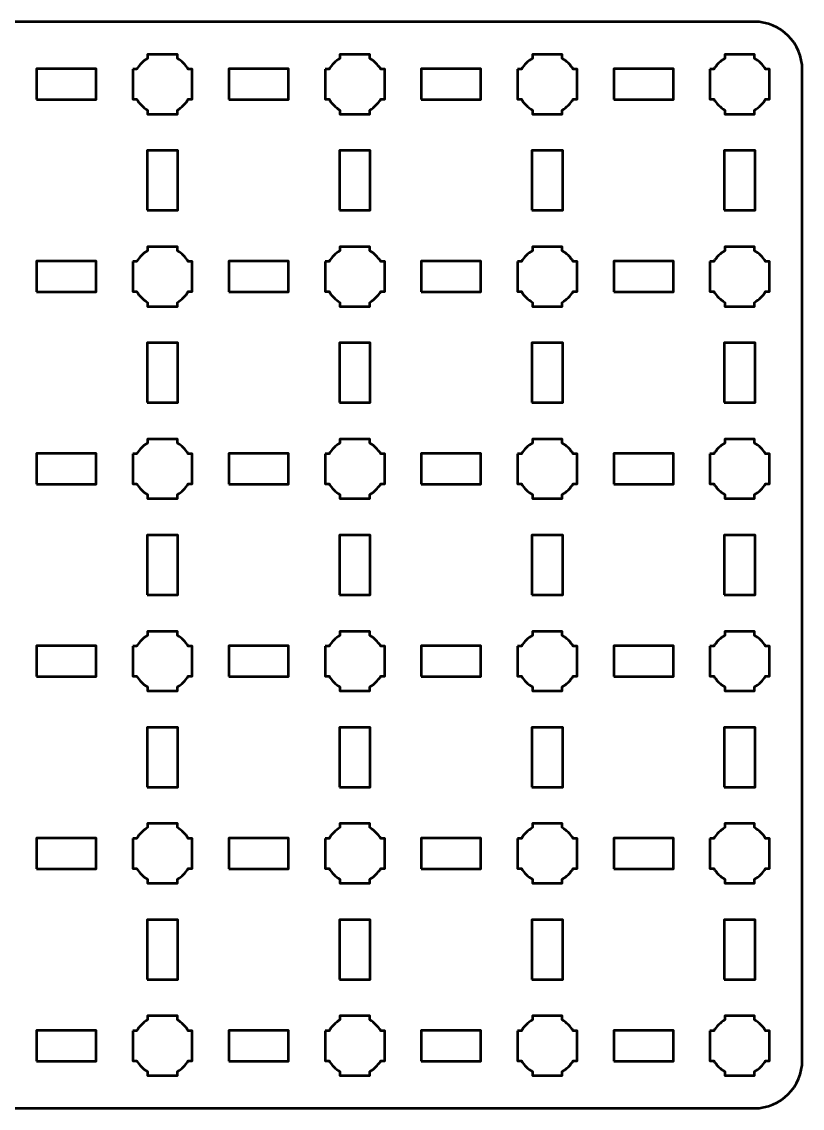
# Model space of a CAD drawing. Header units: centimetres. Extents: x -18.1 to -2.9, y -20.5 to -9.2.
# Drawn here: x -10.96 to -2.85, y -20.5 to -9.2 of the extents above; entities that cross this region are included whole.
import ezdxf

# ---------------------------------------------------------------- set-up
doc = ezdxf.new("R2010")
doc.units = ezdxf.units.CM
doc.header["$MEASUREMENT"] = 0
doc.layers.add('Layer 1', color=7, linetype='Continuous')

msp = doc.modelspace()

# ---------------------------------------------------------------- linework, layer by layer
at = {"layer": 'Layer 1', "color": 250, "lineweight": 53}
for points in [[(-10.81, -10.01), (-10.19, -10.01), (-10.19, -9.69), (-10.81, -9.69), (-10.81, -10.01)], [(-8.81, -10.01), (-8.19, -10.01), (-8.19, -9.69), (-8.81, -9.69), (-8.81, -10.01)], [(-6.81, -10.01), (-6.19, -10.01), (-6.19, -9.69), (-6.81, -9.69), (-6.81, -10.01)], [(-4.81, -10.01), (-4.19, -10.01), (-4.19, -9.69), (-4.81, -9.69), (-4.81, -10.01)], [(-9.66, -11.16), (-9.34, -11.16), (-9.34, -10.54), (-9.66, -10.54), (-9.66, -11.16)], [(-7.66, -11.16), (-7.34, -11.16), (-7.34, -10.54), (-7.66, -10.54), (-7.66, -11.16)], [(-5.66, -11.16), (-5.34, -11.16), (-5.34, -10.54), (-5.66, -10.54), (-5.66, -11.16)], [(-3.66, -11.16), (-3.34, -11.16), (-3.34, -10.54), (-3.66, -10.54), (-3.66, -11.16)], [(-10.81, -12.01), (-10.19, -12.01), (-10.19, -11.69), (-10.81, -11.69), (-10.81, -12.01)], [(-8.81, -12.01), (-8.19, -12.01), (-8.19, -11.69), (-8.81, -11.69), (-8.81, -12.01)], [(-6.81, -12.01), (-6.19, -12.01), (-6.19, -11.69), (-6.81, -11.69), (-6.81, -12.01)], [(-4.81, -12.01), (-4.19, -12.01), (-4.19, -11.69), (-4.81, -11.69), (-4.81, -12.01)], [(-9.66, -13.16), (-9.34, -13.16), (-9.34, -12.54), (-9.66, -12.54), (-9.66, -13.16)], [(-7.66, -13.16), (-7.34, -13.16), (-7.34, -12.54), (-7.66, -12.54), (-7.66, -13.16)], [(-5.66, -13.16), (-5.34, -13.16), (-5.34, -12.54), (-5.66, -12.54), (-5.66, -13.16)], [(-3.66, -13.16), (-3.34, -13.16), (-3.34, -12.54), (-3.66, -12.54), (-3.66, -13.16)], [(-10.81, -14.01), (-10.19, -14.01), (-10.19, -13.69), (-10.81, -13.69), (-10.81, -14.01)], [(-8.81, -14.01), (-8.19, -14.01), (-8.19, -13.69), (-8.81, -13.69), (-8.81, -14.01)], [(-6.81, -14.01), (-6.19, -14.01), (-6.19, -13.69), (-6.81, -13.69), (-6.81, -14.01)], [(-4.81, -14.01), (-4.19, -14.01), (-4.19, -13.69), (-4.81, -13.69), (-4.81, -14.01)], [(-9.66, -15.16), (-9.34, -15.16), (-9.34, -14.54), (-9.66, -14.54), (-9.66, -15.16)], [(-7.66, -15.16), (-7.34, -15.16), (-7.34, -14.54), (-7.66, -14.54), (-7.66, -15.16)], [(-5.66, -15.16), (-5.34, -15.16), (-5.34, -14.54), (-5.66, -14.54), (-5.66, -15.16)], [(-3.66, -15.16), (-3.34, -15.16), (-3.34, -14.54), (-3.66, -14.54), (-3.66, -15.16)], [(-10.81, -16.01), (-10.19, -16.01), (-10.19, -15.69), (-10.81, -15.69), (-10.81, -16.01)], [(-8.81, -16.01), (-8.19, -16.01), (-8.19, -15.69), (-8.81, -15.69), (-8.81, -16.01)], [(-6.81, -16.01), (-6.19, -16.01), (-6.19, -15.69), (-6.81, -15.69), (-6.81, -16.01)], [(-4.81, -16.01), (-4.19, -16.01), (-4.19, -15.69), (-4.81, -15.69), (-4.81, -16.01)], [(-9.66, -17.16), (-9.34, -17.16), (-9.34, -16.54), (-9.66, -16.54), (-9.66, -17.16)], [(-7.66, -17.16), (-7.34, -17.16), (-7.34, -16.54), (-7.66, -16.54), (-7.66, -17.16)], [(-5.66, -17.16), (-5.34, -17.16), (-5.34, -16.54), (-5.66, -16.54), (-5.66, -17.16)], [(-3.66, -17.16), (-3.34, -17.16), (-3.34, -16.54), (-3.66, -16.54), (-3.66, -17.16)], [(-10.81, -18.01), (-10.19, -18.01), (-10.19, -17.69), (-10.81, -17.69), (-10.81, -18.01)], [(-8.81, -18.01), (-8.19, -18.01), (-8.19, -17.69), (-8.81, -17.69), (-8.81, -18.01)], [(-6.81, -18.01), (-6.19, -18.01), (-6.19, -17.69), (-6.81, -17.69), (-6.81, -18.01)], [(-4.81, -18.01), (-4.19, -18.01), (-4.19, -17.69), (-4.81, -17.69), (-4.81, -18.01)], [(-9.66, -19.16), (-9.34, -19.16), (-9.34, -18.54), (-9.66, -18.54), (-9.66, -19.16)], [(-7.66, -19.16), (-7.34, -19.16), (-7.34, -18.54), (-7.66, -18.54), (-7.66, -19.16)], [(-5.66, -19.16), (-5.34, -19.16), (-5.34, -18.54), (-5.66, -18.54), (-5.66, -19.16)], [(-3.66, -19.16), (-3.34, -19.16), (-3.34, -18.54), (-3.66, -18.54), (-3.66, -19.16)], [(-10.81, -20.01), (-10.19, -20.01), (-10.19, -19.69), (-10.81, -19.69), (-10.81, -20.01)], [(-8.81, -20.01), (-8.19, -20.01), (-8.19, -19.69), (-8.81, -19.69), (-8.81, -20.01)], [(-6.81, -20.01), (-6.19, -20.01), (-6.19, -19.69), (-6.81, -19.69), (-6.81, -20.01)], [(-4.81, -20.01), (-4.19, -20.01), (-4.19, -19.69), (-4.81, -19.69), (-4.81, -20.01)]]:
    msp.add_lwpolyline(points, close=True, dxfattribs=at)
msp.add_open_spline([(-18.15, -20), (-18.15, -20), (-18.15, -9.7), (-18.15, -9.7), (-18.15, -9.7), (-18.15, -9.42391), (-17.92609, -9.2), (-17.65, -9.2), (-17.65, -9.2), (-17.65, -9.2), (-3.35, -9.2), (-3.35, -9.2), (-3.35, -9.2), (-3.07391, -9.2), (-2.85, -9.42391), (-2.85, -9.7), (-2.85, -9.7), (-2.85, -9.7), (-2.85, -20), (-2.85, -20), (-2.85, -20), (-2.85, -20.27609), (-3.07391, -20.5), (-3.35, -20.5), (-3.35, -20.5), (-3.35, -20.5), (-17.65, -20.5), (-17.65, -20.5), (-17.65, -20.5), (-17.92609, -20.5), (-18.15, -20.27609), (-18.15, -20)], degree=3, knots=[0, 0, 0, 0, 0.125, 0.125, 0.125, 0.125, 0.25, 0.25, 0.25, 0.25, 0.375, 0.375, 0.375, 0.375, 0.5, 0.5, 0.5, 0.5, 0.625, 0.625, 0.625, 0.625, 0.75, 0.75, 0.75, 0.75, 0.875, 0.875, 0.875, 0.875, 1, 1, 1, 1], dxfattribs=at)
at = {"layer": 'Layer 1', "lineweight": 53}
for points in [[(-9.81, -9.695), (-9.81, -9.695), (-9.76851, -9.695), (-9.76851, -9.695), (-9.76851, -9.695), (-9.74128, -9.64795), (-9.70205, -9.60872), (-9.655, -9.58149), (-9.655, -9.58149), (-9.655, -9.58149), (-9.655, -9.54), (-9.655, -9.54), (-9.655, -9.54), (-9.655, -9.54), (-9.5, -9.54), (-9.5, -9.54), (-9.5, -9.54), (-9.5, -9.54), (-9.345, -9.54), (-9.345, -9.54), (-9.345, -9.54), (-9.345, -9.54), (-9.345, -9.58149), (-9.345, -9.58149), (-9.345, -9.58149), (-9.29795, -9.60872), (-9.25872, -9.64795), (-9.23149, -9.695), (-9.23149, -9.695), (-9.23149, -9.695), (-9.19, -9.695), (-9.19, -9.695), (-9.19, -9.695), (-9.19, -9.695), (-9.19, -9.85), (-9.19, -9.85), (-9.19, -9.85), (-9.19, -9.85), (-9.19, -10.005), (-9.19, -10.005), (-9.19, -10.005), (-9.19, -10.005), (-9.23149, -10.005), (-9.23149, -10.005), (-9.23149, -10.005), (-9.25872, -10.05205), (-9.29795, -10.09128), (-9.345, -10.11851), (-9.345, -10.11851), (-9.345, -10.11851), (-9.345, -10.16), (-9.345, -10.16), (-9.345, -10.16), (-9.345, -10.16), (-9.5, -10.16), (-9.5, -10.16), (-9.5, -10.16), (-9.5, -10.16), (-9.655, -10.16), (-9.655, -10.16), (-9.655, -10.16), (-9.655, -10.16), (-9.655, -10.11851), (-9.655, -10.11851), (-9.655, -10.11851), (-9.70205, -10.09128), (-9.74128, -10.05205), (-9.76851, -10.005), (-9.76851, -10.005), (-9.76851, -10.005), (-9.81, -10.005), (-9.81, -10.005), (-9.81, -10.005), (-9.81, -10.005), (-9.81, -9.85), (-9.81, -9.85), (-9.81, -9.85), (-9.81, -9.85), (-9.81, -9.695), (-9.81, -9.695)], [(-7.81, -9.695), (-7.81, -9.695), (-7.76851, -9.695), (-7.76851, -9.695), (-7.76851, -9.695), (-7.74128, -9.64795), (-7.70205, -9.60872), (-7.655, -9.58149), (-7.655, -9.58149), (-7.655, -9.58149), (-7.655, -9.54), (-7.655, -9.54), (-7.655, -9.54), (-7.655, -9.54), (-7.5, -9.54), (-7.5, -9.54), (-7.5, -9.54), (-7.5, -9.54), (-7.345, -9.54), (-7.345, -9.54), (-7.345, -9.54), (-7.345, -9.54), (-7.345, -9.58149), (-7.345, -9.58149), (-7.345, -9.58149), (-7.29795, -9.60872), (-7.25872, -9.64795), (-7.23149, -9.695), (-7.23149, -9.695), (-7.23149, -9.695), (-7.19, -9.695), (-7.19, -9.695), (-7.19, -9.695), (-7.19, -9.695), (-7.19, -9.85), (-7.19, -9.85), (-7.19, -9.85), (-7.19, -9.85), (-7.19, -10.005), (-7.19, -10.005), (-7.19, -10.005), (-7.19, -10.005), (-7.23149, -10.005), (-7.23149, -10.005), (-7.23149, -10.005), (-7.25872, -10.05205), (-7.29795, -10.09128), (-7.345, -10.11851), (-7.345, -10.11851), (-7.345, -10.11851), (-7.345, -10.16), (-7.345, -10.16), (-7.345, -10.16), (-7.345, -10.16), (-7.5, -10.16), (-7.5, -10.16), (-7.5, -10.16), (-7.5, -10.16), (-7.655, -10.16), (-7.655, -10.16), (-7.655, -10.16), (-7.655, -10.16), (-7.655, -10.11851), (-7.655, -10.11851), (-7.655, -10.11851), (-7.70205, -10.09128), (-7.74128, -10.05205), (-7.76851, -10.005), (-7.76851, -10.005), (-7.76851, -10.005), (-7.81, -10.005), (-7.81, -10.005), (-7.81, -10.005), (-7.81, -10.005), (-7.81, -9.85), (-7.81, -9.85), (-7.81, -9.85), (-7.81, -9.85), (-7.81, -9.695), (-7.81, -9.695)], [(-5.81, -9.695), (-5.81, -9.695), (-5.76851, -9.695), (-5.76851, -9.695), (-5.76851, -9.695), (-5.74128, -9.64795), (-5.70205, -9.60872), (-5.655, -9.58149), (-5.655, -9.58149), (-5.655, -9.58149), (-5.655, -9.54), (-5.655, -9.54), (-5.655, -9.54), (-5.655, -9.54), (-5.5, -9.54), (-5.5, -9.54), (-5.5, -9.54), (-5.5, -9.54), (-5.345, -9.54), (-5.345, -9.54), (-5.345, -9.54), (-5.345, -9.54), (-5.345, -9.58149), (-5.345, -9.58149), (-5.345, -9.58149), (-5.29795, -9.60872), (-5.25872, -9.64795), (-5.23149, -9.695), (-5.23149, -9.695), (-5.23149, -9.695), (-5.19, -9.695), (-5.19, -9.695), (-5.19, -9.695), (-5.19, -9.695), (-5.19, -9.85), (-5.19, -9.85), (-5.19, -9.85), (-5.19, -9.85), (-5.19, -10.005), (-5.19, -10.005), (-5.19, -10.005), (-5.19, -10.005), (-5.23149, -10.005), (-5.23149, -10.005), (-5.23149, -10.005), (-5.25872, -10.05205), (-5.29795, -10.09128), (-5.345, -10.11851), (-5.345, -10.11851), (-5.345, -10.11851), (-5.345, -10.16), (-5.345, -10.16), (-5.345, -10.16), (-5.345, -10.16), (-5.5, -10.16), (-5.5, -10.16), (-5.5, -10.16), (-5.5, -10.16), (-5.655, -10.16), (-5.655, -10.16), (-5.655, -10.16), (-5.655, -10.16), (-5.655, -10.11851), (-5.655, -10.11851), (-5.655, -10.11851), (-5.70205, -10.09128), (-5.74128, -10.05205), (-5.76851, -10.005), (-5.76851, -10.005), (-5.76851, -10.005), (-5.81, -10.005), (-5.81, -10.005), (-5.81, -10.005), (-5.81, -10.005), (-5.81, -9.85), (-5.81, -9.85), (-5.81, -9.85), (-5.81, -9.85), (-5.81, -9.695), (-5.81, -9.695)], [(-3.81, -9.695), (-3.81, -9.695), (-3.76851, -9.695), (-3.76851, -9.695), (-3.76851, -9.695), (-3.74128, -9.64795), (-3.70205, -9.60872), (-3.655, -9.58149), (-3.655, -9.58149), (-3.655, -9.58149), (-3.655, -9.54), (-3.655, -9.54), (-3.655, -9.54), (-3.655, -9.54), (-3.5, -9.54), (-3.5, -9.54), (-3.5, -9.54), (-3.5, -9.54), (-3.345, -9.54), (-3.345, -9.54), (-3.345, -9.54), (-3.345, -9.54), (-3.345, -9.58149), (-3.345, -9.58149), (-3.345, -9.58149), (-3.29795, -9.60872), (-3.25872, -9.64795), (-3.23149, -9.695), (-3.23149, -9.695), (-3.23149, -9.695), (-3.19, -9.695), (-3.19, -9.695), (-3.19, -9.695), (-3.19, -9.695), (-3.19, -9.85), (-3.19, -9.85), (-3.19, -9.85), (-3.19, -9.85), (-3.19, -10.005), (-3.19, -10.005), (-3.19, -10.005), (-3.19, -10.005), (-3.23149, -10.005), (-3.23149, -10.005), (-3.23149, -10.005), (-3.25872, -10.05205), (-3.29795, -10.09128), (-3.345, -10.11851), (-3.345, -10.11851), (-3.345, -10.11851), (-3.345, -10.16), (-3.345, -10.16), (-3.345, -10.16), (-3.345, -10.16), (-3.5, -10.16), (-3.5, -10.16), (-3.5, -10.16), (-3.5, -10.16), (-3.655, -10.16), (-3.655, -10.16), (-3.655, -10.16), (-3.655, -10.16), (-3.655, -10.11851), (-3.655, -10.11851), (-3.655, -10.11851), (-3.70205, -10.09128), (-3.74128, -10.05205), (-3.76851, -10.005), (-3.76851, -10.005), (-3.76851, -10.005), (-3.81, -10.005), (-3.81, -10.005), (-3.81, -10.005), (-3.81, -10.005), (-3.81, -9.85), (-3.81, -9.85), (-3.81, -9.85), (-3.81, -9.85), (-3.81, -9.695), (-3.81, -9.695)], [(-9.81, -11.695), (-9.81, -11.695), (-9.76851, -11.695), (-9.76851, -11.695), (-9.76851, -11.695), (-9.74128, -11.64795), (-9.70205, -11.60872), (-9.655, -11.58149), (-9.655, -11.58149), (-9.655, -11.58149), (-9.655, -11.54), (-9.655, -11.54), (-9.655, -11.54), (-9.655, -11.54), (-9.5, -11.54), (-9.5, -11.54), (-9.5, -11.54), (-9.5, -11.54), (-9.345, -11.54), (-9.345, -11.54), (-9.345, -11.54), (-9.345, -11.54), (-9.345, -11.58149), (-9.345, -11.58149), (-9.345, -11.58149), (-9.29795, -11.60872), (-9.25872, -11.64795), (-9.23149, -11.695), (-9.23149, -11.695), (-9.23149, -11.695), (-9.19, -11.695), (-9.19, -11.695), (-9.19, -11.695), (-9.19, -11.695), (-9.19, -11.85), (-9.19, -11.85), (-9.19, -11.85), (-9.19, -11.85), (-9.19, -12.005), (-9.19, -12.005), (-9.19, -12.005), (-9.19, -12.005), (-9.23149, -12.005), (-9.23149, -12.005), (-9.23149, -12.005), (-9.25872, -12.05205), (-9.29795, -12.09128), (-9.345, -12.11851), (-9.345, -12.11851), (-9.345, -12.11851), (-9.345, -12.16), (-9.345, -12.16), (-9.345, -12.16), (-9.345, -12.16), (-9.5, -12.16), (-9.5, -12.16), (-9.5, -12.16), (-9.5, -12.16), (-9.655, -12.16), (-9.655, -12.16), (-9.655, -12.16), (-9.655, -12.16), (-9.655, -12.11851), (-9.655, -12.11851), (-9.655, -12.11851), (-9.70205, -12.09128), (-9.74128, -12.05205), (-9.76851, -12.005), (-9.76851, -12.005), (-9.76851, -12.005), (-9.81, -12.005), (-9.81, -12.005), (-9.81, -12.005), (-9.81, -12.005), (-9.81, -11.85), (-9.81, -11.85), (-9.81, -11.85), (-9.81, -11.85), (-9.81, -11.695), (-9.81, -11.695)], [(-7.81, -11.695), (-7.81, -11.695), (-7.76851, -11.695), (-7.76851, -11.695), (-7.76851, -11.695), (-7.74128, -11.64795), (-7.70205, -11.60872), (-7.655, -11.58149), (-7.655, -11.58149), (-7.655, -11.58149), (-7.655, -11.54), (-7.655, -11.54), (-7.655, -11.54), (-7.655, -11.54), (-7.5, -11.54), (-7.5, -11.54), (-7.5, -11.54), (-7.5, -11.54), (-7.345, -11.54), (-7.345, -11.54), (-7.345, -11.54), (-7.345, -11.54), (-7.345, -11.58149), (-7.345, -11.58149), (-7.345, -11.58149), (-7.29795, -11.60872), (-7.25872, -11.64795), (-7.23149, -11.695), (-7.23149, -11.695), (-7.23149, -11.695), (-7.19, -11.695), (-7.19, -11.695), (-7.19, -11.695), (-7.19, -11.695), (-7.19, -11.85), (-7.19, -11.85), (-7.19, -11.85), (-7.19, -11.85), (-7.19, -12.005), (-7.19, -12.005), (-7.19, -12.005), (-7.19, -12.005), (-7.23149, -12.005), (-7.23149, -12.005), (-7.23149, -12.005), (-7.25872, -12.05205), (-7.29795, -12.09128), (-7.345, -12.11851), (-7.345, -12.11851), (-7.345, -12.11851), (-7.345, -12.16), (-7.345, -12.16), (-7.345, -12.16), (-7.345, -12.16), (-7.5, -12.16), (-7.5, -12.16), (-7.5, -12.16), (-7.5, -12.16), (-7.655, -12.16), (-7.655, -12.16), (-7.655, -12.16), (-7.655, -12.16), (-7.655, -12.11851), (-7.655, -12.11851), (-7.655, -12.11851), (-7.70205, -12.09128), (-7.74128, -12.05205), (-7.76851, -12.005), (-7.76851, -12.005), (-7.76851, -12.005), (-7.81, -12.005), (-7.81, -12.005), (-7.81, -12.005), (-7.81, -12.005), (-7.81, -11.85), (-7.81, -11.85), (-7.81, -11.85), (-7.81, -11.85), (-7.81, -11.695), (-7.81, -11.695)], [(-5.81, -11.695), (-5.81, -11.695), (-5.76851, -11.695), (-5.76851, -11.695), (-5.76851, -11.695), (-5.74128, -11.64795), (-5.70205, -11.60872), (-5.655, -11.58149), (-5.655, -11.58149), (-5.655, -11.58149), (-5.655, -11.54), (-5.655, -11.54), (-5.655, -11.54), (-5.655, -11.54), (-5.5, -11.54), (-5.5, -11.54), (-5.5, -11.54), (-5.5, -11.54), (-5.345, -11.54), (-5.345, -11.54), (-5.345, -11.54), (-5.345, -11.54), (-5.345, -11.58149), (-5.345, -11.58149), (-5.345, -11.58149), (-5.29795, -11.60872), (-5.25872, -11.64795), (-5.23149, -11.695), (-5.23149, -11.695), (-5.23149, -11.695), (-5.19, -11.695), (-5.19, -11.695), (-5.19, -11.695), (-5.19, -11.695), (-5.19, -11.85), (-5.19, -11.85), (-5.19, -11.85), (-5.19, -11.85), (-5.19, -12.005), (-5.19, -12.005), (-5.19, -12.005), (-5.19, -12.005), (-5.23149, -12.005), (-5.23149, -12.005), (-5.23149, -12.005), (-5.25872, -12.05205), (-5.29795, -12.09128), (-5.345, -12.11851), (-5.345, -12.11851), (-5.345, -12.11851), (-5.345, -12.16), (-5.345, -12.16), (-5.345, -12.16), (-5.345, -12.16), (-5.5, -12.16), (-5.5, -12.16), (-5.5, -12.16), (-5.5, -12.16), (-5.655, -12.16), (-5.655, -12.16), (-5.655, -12.16), (-5.655, -12.16), (-5.655, -12.11851), (-5.655, -12.11851), (-5.655, -12.11851), (-5.70205, -12.09128), (-5.74128, -12.05205), (-5.76851, -12.005), (-5.76851, -12.005), (-5.76851, -12.005), (-5.81, -12.005), (-5.81, -12.005), (-5.81, -12.005), (-5.81, -12.005), (-5.81, -11.85), (-5.81, -11.85), (-5.81, -11.85), (-5.81, -11.85), (-5.81, -11.695), (-5.81, -11.695)], [(-3.81, -11.695), (-3.81, -11.695), (-3.76851, -11.695), (-3.76851, -11.695), (-3.76851, -11.695), (-3.74128, -11.64795), (-3.70205, -11.60872), (-3.655, -11.58149), (-3.655, -11.58149), (-3.655, -11.58149), (-3.655, -11.54), (-3.655, -11.54), (-3.655, -11.54), (-3.655, -11.54), (-3.5, -11.54), (-3.5, -11.54), (-3.5, -11.54), (-3.5, -11.54), (-3.345, -11.54), (-3.345, -11.54), (-3.345, -11.54), (-3.345, -11.54), (-3.345, -11.58149), (-3.345, -11.58149), (-3.345, -11.58149), (-3.29795, -11.60872), (-3.25872, -11.64795), (-3.23149, -11.695), (-3.23149, -11.695), (-3.23149, -11.695), (-3.19, -11.695), (-3.19, -11.695), (-3.19, -11.695), (-3.19, -11.695), (-3.19, -11.85), (-3.19, -11.85), (-3.19, -11.85), (-3.19, -11.85), (-3.19, -12.005), (-3.19, -12.005), (-3.19, -12.005), (-3.19, -12.005), (-3.23149, -12.005), (-3.23149, -12.005), (-3.23149, -12.005), (-3.25872, -12.05205), (-3.29795, -12.09128), (-3.345, -12.11851), (-3.345, -12.11851), (-3.345, -12.11851), (-3.345, -12.16), (-3.345, -12.16), (-3.345, -12.16), (-3.345, -12.16), (-3.5, -12.16), (-3.5, -12.16), (-3.5, -12.16), (-3.5, -12.16), (-3.655, -12.16), (-3.655, -12.16), (-3.655, -12.16), (-3.655, -12.16), (-3.655, -12.11851), (-3.655, -12.11851), (-3.655, -12.11851), (-3.70205, -12.09128), (-3.74128, -12.05205), (-3.76851, -12.005), (-3.76851, -12.005), (-3.76851, -12.005), (-3.81, -12.005), (-3.81, -12.005), (-3.81, -12.005), (-3.81, -12.005), (-3.81, -11.85), (-3.81, -11.85), (-3.81, -11.85), (-3.81, -11.85), (-3.81, -11.695), (-3.81, -11.695)], [(-9.81, -13.695), (-9.81, -13.695), (-9.76851, -13.695), (-9.76851, -13.695), (-9.76851, -13.695), (-9.74128, -13.64795), (-9.70205, -13.60872), (-9.655, -13.58149), (-9.655, -13.58149), (-9.655, -13.58149), (-9.655, -13.54), (-9.655, -13.54), (-9.655, -13.54), (-9.655, -13.54), (-9.5, -13.54), (-9.5, -13.54), (-9.5, -13.54), (-9.5, -13.54), (-9.345, -13.54), (-9.345, -13.54), (-9.345, -13.54), (-9.345, -13.54), (-9.345, -13.58149), (-9.345, -13.58149), (-9.345, -13.58149), (-9.29795, -13.60872), (-9.25872, -13.64795), (-9.23149, -13.695), (-9.23149, -13.695), (-9.23149, -13.695), (-9.19, -13.695), (-9.19, -13.695), (-9.19, -13.695), (-9.19, -13.695), (-9.19, -13.85), (-9.19, -13.85), (-9.19, -13.85), (-9.19, -13.85), (-9.19, -14.005), (-9.19, -14.005), (-9.19, -14.005), (-9.19, -14.005), (-9.23149, -14.005), (-9.23149, -14.005), (-9.23149, -14.005), (-9.25872, -14.05205), (-9.29795, -14.09128), (-9.345, -14.11851), (-9.345, -14.11851), (-9.345, -14.11851), (-9.345, -14.16), (-9.345, -14.16), (-9.345, -14.16), (-9.345, -14.16), (-9.5, -14.16), (-9.5, -14.16), (-9.5, -14.16), (-9.5, -14.16), (-9.655, -14.16), (-9.655, -14.16), (-9.655, -14.16), (-9.655, -14.16), (-9.655, -14.11851), (-9.655, -14.11851), (-9.655, -14.11851), (-9.70205, -14.09128), (-9.74128, -14.05205), (-9.76851, -14.005), (-9.76851, -14.005), (-9.76851, -14.005), (-9.81, -14.005), (-9.81, -14.005), (-9.81, -14.005), (-9.81, -14.005), (-9.81, -13.85), (-9.81, -13.85), (-9.81, -13.85), (-9.81, -13.85), (-9.81, -13.695), (-9.81, -13.695)], [(-7.81, -13.695), (-7.81, -13.695), (-7.76851, -13.695), (-7.76851, -13.695), (-7.76851, -13.695), (-7.74128, -13.64795), (-7.70205, -13.60872), (-7.655, -13.58149), (-7.655, -13.58149), (-7.655, -13.58149), (-7.655, -13.54), (-7.655, -13.54), (-7.655, -13.54), (-7.655, -13.54), (-7.5, -13.54), (-7.5, -13.54), (-7.5, -13.54), (-7.5, -13.54), (-7.345, -13.54), (-7.345, -13.54), (-7.345, -13.54), (-7.345, -13.54), (-7.345, -13.58149), (-7.345, -13.58149), (-7.345, -13.58149), (-7.29795, -13.60872), (-7.25872, -13.64795), (-7.23149, -13.695), (-7.23149, -13.695), (-7.23149, -13.695), (-7.19, -13.695), (-7.19, -13.695), (-7.19, -13.695), (-7.19, -13.695), (-7.19, -13.85), (-7.19, -13.85), (-7.19, -13.85), (-7.19, -13.85), (-7.19, -14.005), (-7.19, -14.005), (-7.19, -14.005), (-7.19, -14.005), (-7.23149, -14.005), (-7.23149, -14.005), (-7.23149, -14.005), (-7.25872, -14.05205), (-7.29795, -14.09128), (-7.345, -14.11851), (-7.345, -14.11851), (-7.345, -14.11851), (-7.345, -14.16), (-7.345, -14.16), (-7.345, -14.16), (-7.345, -14.16), (-7.5, -14.16), (-7.5, -14.16), (-7.5, -14.16), (-7.5, -14.16), (-7.655, -14.16), (-7.655, -14.16), (-7.655, -14.16), (-7.655, -14.16), (-7.655, -14.11851), (-7.655, -14.11851), (-7.655, -14.11851), (-7.70205, -14.09128), (-7.74128, -14.05205), (-7.76851, -14.005), (-7.76851, -14.005), (-7.76851, -14.005), (-7.81, -14.005), (-7.81, -14.005), (-7.81, -14.005), (-7.81, -14.005), (-7.81, -13.85), (-7.81, -13.85), (-7.81, -13.85), (-7.81, -13.85), (-7.81, -13.695), (-7.81, -13.695)], [(-5.81, -13.695), (-5.81, -13.695), (-5.76851, -13.695), (-5.76851, -13.695), (-5.76851, -13.695), (-5.74128, -13.64795), (-5.70205, -13.60872), (-5.655, -13.58149), (-5.655, -13.58149), (-5.655, -13.58149), (-5.655, -13.54), (-5.655, -13.54), (-5.655, -13.54), (-5.655, -13.54), (-5.5, -13.54), (-5.5, -13.54), (-5.5, -13.54), (-5.5, -13.54), (-5.345, -13.54), (-5.345, -13.54), (-5.345, -13.54), (-5.345, -13.54), (-5.345, -13.58149), (-5.345, -13.58149), (-5.345, -13.58149), (-5.29795, -13.60872), (-5.25872, -13.64795), (-5.23149, -13.695), (-5.23149, -13.695), (-5.23149, -13.695), (-5.19, -13.695), (-5.19, -13.695), (-5.19, -13.695), (-5.19, -13.695), (-5.19, -13.85), (-5.19, -13.85), (-5.19, -13.85), (-5.19, -13.85), (-5.19, -14.005), (-5.19, -14.005), (-5.19, -14.005), (-5.19, -14.005), (-5.23149, -14.005), (-5.23149, -14.005), (-5.23149, -14.005), (-5.25872, -14.05205), (-5.29795, -14.09128), (-5.345, -14.11851), (-5.345, -14.11851), (-5.345, -14.11851), (-5.345, -14.16), (-5.345, -14.16), (-5.345, -14.16), (-5.345, -14.16), (-5.5, -14.16), (-5.5, -14.16), (-5.5, -14.16), (-5.5, -14.16), (-5.655, -14.16), (-5.655, -14.16), (-5.655, -14.16), (-5.655, -14.16), (-5.655, -14.11851), (-5.655, -14.11851), (-5.655, -14.11851), (-5.70205, -14.09128), (-5.74128, -14.05205), (-5.76851, -14.005), (-5.76851, -14.005), (-5.76851, -14.005), (-5.81, -14.005), (-5.81, -14.005), (-5.81, -14.005), (-5.81, -14.005), (-5.81, -13.85), (-5.81, -13.85), (-5.81, -13.85), (-5.81, -13.85), (-5.81, -13.695), (-5.81, -13.695)], [(-3.81, -13.695), (-3.81, -13.695), (-3.76851, -13.695), (-3.76851, -13.695), (-3.76851, -13.695), (-3.74128, -13.64795), (-3.70205, -13.60872), (-3.655, -13.58149), (-3.655, -13.58149), (-3.655, -13.58149), (-3.655, -13.54), (-3.655, -13.54), (-3.655, -13.54), (-3.655, -13.54), (-3.5, -13.54), (-3.5, -13.54), (-3.5, -13.54), (-3.5, -13.54), (-3.345, -13.54), (-3.345, -13.54), (-3.345, -13.54), (-3.345, -13.54), (-3.345, -13.58149), (-3.345, -13.58149), (-3.345, -13.58149), (-3.29795, -13.60872), (-3.25872, -13.64795), (-3.23149, -13.695), (-3.23149, -13.695), (-3.23149, -13.695), (-3.19, -13.695), (-3.19, -13.695), (-3.19, -13.695), (-3.19, -13.695), (-3.19, -13.85), (-3.19, -13.85), (-3.19, -13.85), (-3.19, -13.85), (-3.19, -14.005), (-3.19, -14.005), (-3.19, -14.005), (-3.19, -14.005), (-3.23149, -14.005), (-3.23149, -14.005), (-3.23149, -14.005), (-3.25872, -14.05205), (-3.29795, -14.09128), (-3.345, -14.11851), (-3.345, -14.11851), (-3.345, -14.11851), (-3.345, -14.16), (-3.345, -14.16), (-3.345, -14.16), (-3.345, -14.16), (-3.5, -14.16), (-3.5, -14.16), (-3.5, -14.16), (-3.5, -14.16), (-3.655, -14.16), (-3.655, -14.16), (-3.655, -14.16), (-3.655, -14.16), (-3.655, -14.11851), (-3.655, -14.11851), (-3.655, -14.11851), (-3.70205, -14.09128), (-3.74128, -14.05205), (-3.76851, -14.005), (-3.76851, -14.005), (-3.76851, -14.005), (-3.81, -14.005), (-3.81, -14.005), (-3.81, -14.005), (-3.81, -14.005), (-3.81, -13.85), (-3.81, -13.85), (-3.81, -13.85), (-3.81, -13.85), (-3.81, -13.695), (-3.81, -13.695)], [(-9.81, -15.695), (-9.81, -15.695), (-9.76851, -15.695), (-9.76851, -15.695), (-9.76851, -15.695), (-9.74128, -15.64795), (-9.70205, -15.60872), (-9.655, -15.58149), (-9.655, -15.58149), (-9.655, -15.58149), (-9.655, -15.54), (-9.655, -15.54), (-9.655, -15.54), (-9.655, -15.54), (-9.5, -15.54), (-9.5, -15.54), (-9.5, -15.54), (-9.5, -15.54), (-9.345, -15.54), (-9.345, -15.54), (-9.345, -15.54), (-9.345, -15.54), (-9.345, -15.58149), (-9.345, -15.58149), (-9.345, -15.58149), (-9.29795, -15.60872), (-9.25872, -15.64795), (-9.23149, -15.695), (-9.23149, -15.695), (-9.23149, -15.695), (-9.19, -15.695), (-9.19, -15.695), (-9.19, -15.695), (-9.19, -15.695), (-9.19, -15.85), (-9.19, -15.85), (-9.19, -15.85), (-9.19, -15.85), (-9.19, -16.005), (-9.19, -16.005), (-9.19, -16.005), (-9.19, -16.005), (-9.23149, -16.005), (-9.23149, -16.005), (-9.23149, -16.005), (-9.25872, -16.05205), (-9.29795, -16.09128), (-9.345, -16.11851), (-9.345, -16.11851), (-9.345, -16.11851), (-9.345, -16.16), (-9.345, -16.16), (-9.345, -16.16), (-9.345, -16.16), (-9.5, -16.16), (-9.5, -16.16), (-9.5, -16.16), (-9.5, -16.16), (-9.655, -16.16), (-9.655, -16.16), (-9.655, -16.16), (-9.655, -16.16), (-9.655, -16.11851), (-9.655, -16.11851), (-9.655, -16.11851), (-9.70205, -16.09128), (-9.74128, -16.05205), (-9.76851, -16.005), (-9.76851, -16.005), (-9.76851, -16.005), (-9.81, -16.005), (-9.81, -16.005), (-9.81, -16.005), (-9.81, -16.005), (-9.81, -15.85), (-9.81, -15.85), (-9.81, -15.85), (-9.81, -15.85), (-9.81, -15.695), (-9.81, -15.695)], [(-7.81, -15.695), (-7.81, -15.695), (-7.76851, -15.695), (-7.76851, -15.695), (-7.76851, -15.695), (-7.74128, -15.64795), (-7.70205, -15.60872), (-7.655, -15.58149), (-7.655, -15.58149), (-7.655, -15.58149), (-7.655, -15.54), (-7.655, -15.54), (-7.655, -15.54), (-7.655, -15.54), (-7.5, -15.54), (-7.5, -15.54), (-7.5, -15.54), (-7.5, -15.54), (-7.345, -15.54), (-7.345, -15.54), (-7.345, -15.54), (-7.345, -15.54), (-7.345, -15.58149), (-7.345, -15.58149), (-7.345, -15.58149), (-7.29795, -15.60872), (-7.25872, -15.64795), (-7.23149, -15.695), (-7.23149, -15.695), (-7.23149, -15.695), (-7.19, -15.695), (-7.19, -15.695), (-7.19, -15.695), (-7.19, -15.695), (-7.19, -15.85), (-7.19, -15.85), (-7.19, -15.85), (-7.19, -15.85), (-7.19, -16.005), (-7.19, -16.005), (-7.19, -16.005), (-7.19, -16.005), (-7.23149, -16.005), (-7.23149, -16.005), (-7.23149, -16.005), (-7.25872, -16.05205), (-7.29795, -16.09128), (-7.345, -16.11851), (-7.345, -16.11851), (-7.345, -16.11851), (-7.345, -16.16), (-7.345, -16.16), (-7.345, -16.16), (-7.345, -16.16), (-7.5, -16.16), (-7.5, -16.16), (-7.5, -16.16), (-7.5, -16.16), (-7.655, -16.16), (-7.655, -16.16), (-7.655, -16.16), (-7.655, -16.16), (-7.655, -16.11851), (-7.655, -16.11851), (-7.655, -16.11851), (-7.70205, -16.09128), (-7.74128, -16.05205), (-7.76851, -16.005), (-7.76851, -16.005), (-7.76851, -16.005), (-7.81, -16.005), (-7.81, -16.005), (-7.81, -16.005), (-7.81, -16.005), (-7.81, -15.85), (-7.81, -15.85), (-7.81, -15.85), (-7.81, -15.85), (-7.81, -15.695), (-7.81, -15.695)], [(-5.81, -15.695), (-5.81, -15.695), (-5.76851, -15.695), (-5.76851, -15.695), (-5.76851, -15.695), (-5.74128, -15.64795), (-5.70205, -15.60872), (-5.655, -15.58149), (-5.655, -15.58149), (-5.655, -15.58149), (-5.655, -15.54), (-5.655, -15.54), (-5.655, -15.54), (-5.655, -15.54), (-5.5, -15.54), (-5.5, -15.54), (-5.5, -15.54), (-5.5, -15.54), (-5.345, -15.54), (-5.345, -15.54), (-5.345, -15.54), (-5.345, -15.54), (-5.345, -15.58149), (-5.345, -15.58149), (-5.345, -15.58149), (-5.29795, -15.60872), (-5.25872, -15.64795), (-5.23149, -15.695), (-5.23149, -15.695), (-5.23149, -15.695), (-5.19, -15.695), (-5.19, -15.695), (-5.19, -15.695), (-5.19, -15.695), (-5.19, -15.85), (-5.19, -15.85), (-5.19, -15.85), (-5.19, -15.85), (-5.19, -16.005), (-5.19, -16.005), (-5.19, -16.005), (-5.19, -16.005), (-5.23149, -16.005), (-5.23149, -16.005), (-5.23149, -16.005), (-5.25872, -16.05205), (-5.29795, -16.09128), (-5.345, -16.11851), (-5.345, -16.11851), (-5.345, -16.11851), (-5.345, -16.16), (-5.345, -16.16), (-5.345, -16.16), (-5.345, -16.16), (-5.5, -16.16), (-5.5, -16.16), (-5.5, -16.16), (-5.5, -16.16), (-5.655, -16.16), (-5.655, -16.16), (-5.655, -16.16), (-5.655, -16.16), (-5.655, -16.11851), (-5.655, -16.11851), (-5.655, -16.11851), (-5.70205, -16.09128), (-5.74128, -16.05205), (-5.76851, -16.005), (-5.76851, -16.005), (-5.76851, -16.005), (-5.81, -16.005), (-5.81, -16.005), (-5.81, -16.005), (-5.81, -16.005), (-5.81, -15.85), (-5.81, -15.85), (-5.81, -15.85), (-5.81, -15.85), (-5.81, -15.695), (-5.81, -15.695)], [(-3.81, -15.695), (-3.81, -15.695), (-3.76851, -15.695), (-3.76851, -15.695), (-3.76851, -15.695), (-3.74128, -15.64795), (-3.70205, -15.60872), (-3.655, -15.58149), (-3.655, -15.58149), (-3.655, -15.58149), (-3.655, -15.54), (-3.655, -15.54), (-3.655, -15.54), (-3.655, -15.54), (-3.5, -15.54), (-3.5, -15.54), (-3.5, -15.54), (-3.5, -15.54), (-3.345, -15.54), (-3.345, -15.54), (-3.345, -15.54), (-3.345, -15.54), (-3.345, -15.58149), (-3.345, -15.58149), (-3.345, -15.58149), (-3.29795, -15.60872), (-3.25872, -15.64795), (-3.23149, -15.695), (-3.23149, -15.695), (-3.23149, -15.695), (-3.19, -15.695), (-3.19, -15.695), (-3.19, -15.695), (-3.19, -15.695), (-3.19, -15.85), (-3.19, -15.85), (-3.19, -15.85), (-3.19, -15.85), (-3.19, -16.005), (-3.19, -16.005), (-3.19, -16.005), (-3.19, -16.005), (-3.23149, -16.005), (-3.23149, -16.005), (-3.23149, -16.005), (-3.25872, -16.05205), (-3.29795, -16.09128), (-3.345, -16.11851), (-3.345, -16.11851), (-3.345, -16.11851), (-3.345, -16.16), (-3.345, -16.16), (-3.345, -16.16), (-3.345, -16.16), (-3.5, -16.16), (-3.5, -16.16), (-3.5, -16.16), (-3.5, -16.16), (-3.655, -16.16), (-3.655, -16.16), (-3.655, -16.16), (-3.655, -16.16), (-3.655, -16.11851), (-3.655, -16.11851), (-3.655, -16.11851), (-3.70205, -16.09128), (-3.74128, -16.05205), (-3.76851, -16.005), (-3.76851, -16.005), (-3.76851, -16.005), (-3.81, -16.005), (-3.81, -16.005), (-3.81, -16.005), (-3.81, -16.005), (-3.81, -15.85), (-3.81, -15.85), (-3.81, -15.85), (-3.81, -15.85), (-3.81, -15.695), (-3.81, -15.695)], [(-9.81, -17.695), (-9.81, -17.695), (-9.76851, -17.695), (-9.76851, -17.695), (-9.76851, -17.695), (-9.74128, -17.64795), (-9.70205, -17.60872), (-9.655, -17.58149), (-9.655, -17.58149), (-9.655, -17.58149), (-9.655, -17.54), (-9.655, -17.54), (-9.655, -17.54), (-9.655, -17.54), (-9.5, -17.54), (-9.5, -17.54), (-9.5, -17.54), (-9.5, -17.54), (-9.345, -17.54), (-9.345, -17.54), (-9.345, -17.54), (-9.345, -17.54), (-9.345, -17.58149), (-9.345, -17.58149), (-9.345, -17.58149), (-9.29795, -17.60872), (-9.25872, -17.64795), (-9.23149, -17.695), (-9.23149, -17.695), (-9.23149, -17.695), (-9.19, -17.695), (-9.19, -17.695), (-9.19, -17.695), (-9.19, -17.695), (-9.19, -17.85), (-9.19, -17.85), (-9.19, -17.85), (-9.19, -17.85), (-9.19, -18.005), (-9.19, -18.005), (-9.19, -18.005), (-9.19, -18.005), (-9.23149, -18.005), (-9.23149, -18.005), (-9.23149, -18.005), (-9.25872, -18.05205), (-9.29795, -18.09128), (-9.345, -18.11851), (-9.345, -18.11851), (-9.345, -18.11851), (-9.345, -18.16), (-9.345, -18.16), (-9.345, -18.16), (-9.345, -18.16), (-9.5, -18.16), (-9.5, -18.16), (-9.5, -18.16), (-9.5, -18.16), (-9.655, -18.16), (-9.655, -18.16), (-9.655, -18.16), (-9.655, -18.16), (-9.655, -18.11851), (-9.655, -18.11851), (-9.655, -18.11851), (-9.70205, -18.09128), (-9.74128, -18.05205), (-9.76851, -18.005), (-9.76851, -18.005), (-9.76851, -18.005), (-9.81, -18.005), (-9.81, -18.005), (-9.81, -18.005), (-9.81, -18.005), (-9.81, -17.85), (-9.81, -17.85), (-9.81, -17.85), (-9.81, -17.85), (-9.81, -17.695), (-9.81, -17.695)], [(-7.81, -17.695), (-7.81, -17.695), (-7.76851, -17.695), (-7.76851, -17.695), (-7.76851, -17.695), (-7.74128, -17.64795), (-7.70205, -17.60872), (-7.655, -17.58149), (-7.655, -17.58149), (-7.655, -17.58149), (-7.655, -17.54), (-7.655, -17.54), (-7.655, -17.54), (-7.655, -17.54), (-7.5, -17.54), (-7.5, -17.54), (-7.5, -17.54), (-7.5, -17.54), (-7.345, -17.54), (-7.345, -17.54), (-7.345, -17.54), (-7.345, -17.54), (-7.345, -17.58149), (-7.345, -17.58149), (-7.345, -17.58149), (-7.29795, -17.60872), (-7.25872, -17.64795), (-7.23149, -17.695), (-7.23149, -17.695), (-7.23149, -17.695), (-7.19, -17.695), (-7.19, -17.695), (-7.19, -17.695), (-7.19, -17.695), (-7.19, -17.85), (-7.19, -17.85), (-7.19, -17.85), (-7.19, -17.85), (-7.19, -18.005), (-7.19, -18.005), (-7.19, -18.005), (-7.19, -18.005), (-7.23149, -18.005), (-7.23149, -18.005), (-7.23149, -18.005), (-7.25872, -18.05205), (-7.29795, -18.09128), (-7.345, -18.11851), (-7.345, -18.11851), (-7.345, -18.11851), (-7.345, -18.16), (-7.345, -18.16), (-7.345, -18.16), (-7.345, -18.16), (-7.5, -18.16), (-7.5, -18.16), (-7.5, -18.16), (-7.5, -18.16), (-7.655, -18.16), (-7.655, -18.16), (-7.655, -18.16), (-7.655, -18.16), (-7.655, -18.11851), (-7.655, -18.11851), (-7.655, -18.11851), (-7.70205, -18.09128), (-7.74128, -18.05205), (-7.76851, -18.005), (-7.76851, -18.005), (-7.76851, -18.005), (-7.81, -18.005), (-7.81, -18.005), (-7.81, -18.005), (-7.81, -18.005), (-7.81, -17.85), (-7.81, -17.85), (-7.81, -17.85), (-7.81, -17.85), (-7.81, -17.695), (-7.81, -17.695)], [(-5.81, -17.695), (-5.81, -17.695), (-5.76851, -17.695), (-5.76851, -17.695), (-5.76851, -17.695), (-5.74128, -17.64795), (-5.70205, -17.60872), (-5.655, -17.58149), (-5.655, -17.58149), (-5.655, -17.58149), (-5.655, -17.54), (-5.655, -17.54), (-5.655, -17.54), (-5.655, -17.54), (-5.5, -17.54), (-5.5, -17.54), (-5.5, -17.54), (-5.5, -17.54), (-5.345, -17.54), (-5.345, -17.54), (-5.345, -17.54), (-5.345, -17.54), (-5.345, -17.58149), (-5.345, -17.58149), (-5.345, -17.58149), (-5.29795, -17.60872), (-5.25872, -17.64795), (-5.23149, -17.695), (-5.23149, -17.695), (-5.23149, -17.695), (-5.19, -17.695), (-5.19, -17.695), (-5.19, -17.695), (-5.19, -17.695), (-5.19, -17.85), (-5.19, -17.85), (-5.19, -17.85), (-5.19, -17.85), (-5.19, -18.005), (-5.19, -18.005), (-5.19, -18.005), (-5.19, -18.005), (-5.23149, -18.005), (-5.23149, -18.005), (-5.23149, -18.005), (-5.25872, -18.05205), (-5.29795, -18.09128), (-5.345, -18.11851), (-5.345, -18.11851), (-5.345, -18.11851), (-5.345, -18.16), (-5.345, -18.16), (-5.345, -18.16), (-5.345, -18.16), (-5.5, -18.16), (-5.5, -18.16), (-5.5, -18.16), (-5.5, -18.16), (-5.655, -18.16), (-5.655, -18.16), (-5.655, -18.16), (-5.655, -18.16), (-5.655, -18.11851), (-5.655, -18.11851), (-5.655, -18.11851), (-5.70205, -18.09128), (-5.74128, -18.05205), (-5.76851, -18.005), (-5.76851, -18.005), (-5.76851, -18.005), (-5.81, -18.005), (-5.81, -18.005), (-5.81, -18.005), (-5.81, -18.005), (-5.81, -17.85), (-5.81, -17.85), (-5.81, -17.85), (-5.81, -17.85), (-5.81, -17.695), (-5.81, -17.695)], [(-3.81, -17.695), (-3.81, -17.695), (-3.76851, -17.695), (-3.76851, -17.695), (-3.76851, -17.695), (-3.74128, -17.64795), (-3.70205, -17.60872), (-3.655, -17.58149), (-3.655, -17.58149), (-3.655, -17.58149), (-3.655, -17.54), (-3.655, -17.54), (-3.655, -17.54), (-3.655, -17.54), (-3.5, -17.54), (-3.5, -17.54), (-3.5, -17.54), (-3.5, -17.54), (-3.345, -17.54), (-3.345, -17.54), (-3.345, -17.54), (-3.345, -17.54), (-3.345, -17.58149), (-3.345, -17.58149), (-3.345, -17.58149), (-3.29795, -17.60872), (-3.25872, -17.64795), (-3.23149, -17.695), (-3.23149, -17.695), (-3.23149, -17.695), (-3.19, -17.695), (-3.19, -17.695), (-3.19, -17.695), (-3.19, -17.695), (-3.19, -17.85), (-3.19, -17.85), (-3.19, -17.85), (-3.19, -17.85), (-3.19, -18.005), (-3.19, -18.005), (-3.19, -18.005), (-3.19, -18.005), (-3.23149, -18.005), (-3.23149, -18.005), (-3.23149, -18.005), (-3.25872, -18.05205), (-3.29795, -18.09128), (-3.345, -18.11851), (-3.345, -18.11851), (-3.345, -18.11851), (-3.345, -18.16), (-3.345, -18.16), (-3.345, -18.16), (-3.345, -18.16), (-3.5, -18.16), (-3.5, -18.16), (-3.5, -18.16), (-3.5, -18.16), (-3.655, -18.16), (-3.655, -18.16), (-3.655, -18.16), (-3.655, -18.16), (-3.655, -18.11851), (-3.655, -18.11851), (-3.655, -18.11851), (-3.70205, -18.09128), (-3.74128, -18.05205), (-3.76851, -18.005), (-3.76851, -18.005), (-3.76851, -18.005), (-3.81, -18.005), (-3.81, -18.005), (-3.81, -18.005), (-3.81, -18.005), (-3.81, -17.85), (-3.81, -17.85), (-3.81, -17.85), (-3.81, -17.85), (-3.81, -17.695), (-3.81, -17.695)], [(-9.81, -19.695), (-9.81, -19.695), (-9.76851, -19.695), (-9.76851, -19.695), (-9.76851, -19.695), (-9.74128, -19.64795), (-9.70205, -19.60872), (-9.655, -19.58149), (-9.655, -19.58149), (-9.655, -19.58149), (-9.655, -19.54), (-9.655, -19.54), (-9.655, -19.54), (-9.655, -19.54), (-9.5, -19.54), (-9.5, -19.54), (-9.5, -19.54), (-9.5, -19.54), (-9.345, -19.54), (-9.345, -19.54), (-9.345, -19.54), (-9.345, -19.54), (-9.345, -19.58149), (-9.345, -19.58149), (-9.345, -19.58149), (-9.29795, -19.60872), (-9.25872, -19.64795), (-9.23149, -19.695), (-9.23149, -19.695), (-9.23149, -19.695), (-9.19, -19.695), (-9.19, -19.695), (-9.19, -19.695), (-9.19, -19.695), (-9.19, -19.85), (-9.19, -19.85), (-9.19, -19.85), (-9.19, -19.85), (-9.19, -20.005), (-9.19, -20.005), (-9.19, -20.005), (-9.19, -20.005), (-9.23149, -20.005), (-9.23149, -20.005), (-9.23149, -20.005), (-9.25872, -20.05205), (-9.29795, -20.09128), (-9.345, -20.11851), (-9.345, -20.11851), (-9.345, -20.11851), (-9.345, -20.16), (-9.345, -20.16), (-9.345, -20.16), (-9.345, -20.16), (-9.5, -20.16), (-9.5, -20.16), (-9.5, -20.16), (-9.5, -20.16), (-9.655, -20.16), (-9.655, -20.16), (-9.655, -20.16), (-9.655, -20.16), (-9.655, -20.11851), (-9.655, -20.11851), (-9.655, -20.11851), (-9.70205, -20.09128), (-9.74128, -20.05205), (-9.76851, -20.005), (-9.76851, -20.005), (-9.76851, -20.005), (-9.81, -20.005), (-9.81, -20.005), (-9.81, -20.005), (-9.81, -20.005), (-9.81, -19.85), (-9.81, -19.85), (-9.81, -19.85), (-9.81, -19.85), (-9.81, -19.695), (-9.81, -19.695)], [(-7.81, -19.695), (-7.81, -19.695), (-7.76851, -19.695), (-7.76851, -19.695), (-7.76851, -19.695), (-7.74128, -19.64795), (-7.70205, -19.60872), (-7.655, -19.58149), (-7.655, -19.58149), (-7.655, -19.58149), (-7.655, -19.54), (-7.655, -19.54), (-7.655, -19.54), (-7.655, -19.54), (-7.5, -19.54), (-7.5, -19.54), (-7.5, -19.54), (-7.5, -19.54), (-7.345, -19.54), (-7.345, -19.54), (-7.345, -19.54), (-7.345, -19.54), (-7.345, -19.58149), (-7.345, -19.58149), (-7.345, -19.58149), (-7.29795, -19.60872), (-7.25872, -19.64795), (-7.23149, -19.695), (-7.23149, -19.695), (-7.23149, -19.695), (-7.19, -19.695), (-7.19, -19.695), (-7.19, -19.695), (-7.19, -19.695), (-7.19, -19.85), (-7.19, -19.85), (-7.19, -19.85), (-7.19, -19.85), (-7.19, -20.005), (-7.19, -20.005), (-7.19, -20.005), (-7.19, -20.005), (-7.23149, -20.005), (-7.23149, -20.005), (-7.23149, -20.005), (-7.25872, -20.05205), (-7.29795, -20.09128), (-7.345, -20.11851), (-7.345, -20.11851), (-7.345, -20.11851), (-7.345, -20.16), (-7.345, -20.16), (-7.345, -20.16), (-7.345, -20.16), (-7.5, -20.16), (-7.5, -20.16), (-7.5, -20.16), (-7.5, -20.16), (-7.655, -20.16), (-7.655, -20.16), (-7.655, -20.16), (-7.655, -20.16), (-7.655, -20.11851), (-7.655, -20.11851), (-7.655, -20.11851), (-7.70205, -20.09128), (-7.74128, -20.05205), (-7.76851, -20.005), (-7.76851, -20.005), (-7.76851, -20.005), (-7.81, -20.005), (-7.81, -20.005), (-7.81, -20.005), (-7.81, -20.005), (-7.81, -19.85), (-7.81, -19.85), (-7.81, -19.85), (-7.81, -19.85), (-7.81, -19.695), (-7.81, -19.695)], [(-5.81, -19.695), (-5.81, -19.695), (-5.76851, -19.695), (-5.76851, -19.695), (-5.76851, -19.695), (-5.74128, -19.64795), (-5.70205, -19.60872), (-5.655, -19.58149), (-5.655, -19.58149), (-5.655, -19.58149), (-5.655, -19.54), (-5.655, -19.54), (-5.655, -19.54), (-5.655, -19.54), (-5.5, -19.54), (-5.5, -19.54), (-5.5, -19.54), (-5.5, -19.54), (-5.345, -19.54), (-5.345, -19.54), (-5.345, -19.54), (-5.345, -19.54), (-5.345, -19.58149), (-5.345, -19.58149), (-5.345, -19.58149), (-5.29795, -19.60872), (-5.25872, -19.64795), (-5.23149, -19.695), (-5.23149, -19.695), (-5.23149, -19.695), (-5.19, -19.695), (-5.19, -19.695), (-5.19, -19.695), (-5.19, -19.695), (-5.19, -19.85), (-5.19, -19.85), (-5.19, -19.85), (-5.19, -19.85), (-5.19, -20.005), (-5.19, -20.005), (-5.19, -20.005), (-5.19, -20.005), (-5.23149, -20.005), (-5.23149, -20.005), (-5.23149, -20.005), (-5.25872, -20.05205), (-5.29795, -20.09128), (-5.345, -20.11851), (-5.345, -20.11851), (-5.345, -20.11851), (-5.345, -20.16), (-5.345, -20.16), (-5.345, -20.16), (-5.345, -20.16), (-5.5, -20.16), (-5.5, -20.16), (-5.5, -20.16), (-5.5, -20.16), (-5.655, -20.16), (-5.655, -20.16), (-5.655, -20.16), (-5.655, -20.16), (-5.655, -20.11851), (-5.655, -20.11851), (-5.655, -20.11851), (-5.70205, -20.09128), (-5.74128, -20.05205), (-5.76851, -20.005), (-5.76851, -20.005), (-5.76851, -20.005), (-5.81, -20.005), (-5.81, -20.005), (-5.81, -20.005), (-5.81, -20.005), (-5.81, -19.85), (-5.81, -19.85), (-5.81, -19.85), (-5.81, -19.85), (-5.81, -19.695), (-5.81, -19.695)], [(-3.81, -19.695), (-3.81, -19.695), (-3.76851, -19.695), (-3.76851, -19.695), (-3.76851, -19.695), (-3.74128, -19.64795), (-3.70205, -19.60872), (-3.655, -19.58149), (-3.655, -19.58149), (-3.655, -19.58149), (-3.655, -19.54), (-3.655, -19.54), (-3.655, -19.54), (-3.655, -19.54), (-3.5, -19.54), (-3.5, -19.54), (-3.5, -19.54), (-3.5, -19.54), (-3.345, -19.54), (-3.345, -19.54), (-3.345, -19.54), (-3.345, -19.54), (-3.345, -19.58149), (-3.345, -19.58149), (-3.345, -19.58149), (-3.29795, -19.60872), (-3.25872, -19.64795), (-3.23149, -19.695), (-3.23149, -19.695), (-3.23149, -19.695), (-3.19, -19.695), (-3.19, -19.695), (-3.19, -19.695), (-3.19, -19.695), (-3.19, -19.85), (-3.19, -19.85), (-3.19, -19.85), (-3.19, -19.85), (-3.19, -20.005), (-3.19, -20.005), (-3.19, -20.005), (-3.19, -20.005), (-3.23149, -20.005), (-3.23149, -20.005), (-3.23149, -20.005), (-3.25872, -20.05205), (-3.29795, -20.09128), (-3.345, -20.11851), (-3.345, -20.11851), (-3.345, -20.11851), (-3.345, -20.16), (-3.345, -20.16), (-3.345, -20.16), (-3.345, -20.16), (-3.5, -20.16), (-3.5, -20.16), (-3.5, -20.16), (-3.5, -20.16), (-3.655, -20.16), (-3.655, -20.16), (-3.655, -20.16), (-3.655, -20.16), (-3.655, -20.11851), (-3.655, -20.11851), (-3.655, -20.11851), (-3.70205, -20.09128), (-3.74128, -20.05205), (-3.76851, -20.005), (-3.76851, -20.005), (-3.76851, -20.005), (-3.81, -20.005), (-3.81, -20.005), (-3.81, -20.005), (-3.81, -20.005), (-3.81, -19.85), (-3.81, -19.85), (-3.81, -19.85), (-3.81, -19.85), (-3.81, -19.695), (-3.81, -19.695)]]:
    msp.add_open_spline(points, degree=3, knots=[0, 0, 0, 0, 0.05, 0.05, 0.05, 0.05, 0.1, 0.1, 0.1, 0.1, 0.15, 0.15, 0.15, 0.15, 0.2, 0.2, 0.2, 0.2, 0.25, 0.25, 0.25, 0.25, 0.3, 0.3, 0.3, 0.3, 0.35, 0.35, 0.35, 0.35, 0.4, 0.4, 0.4, 0.4, 0.45, 0.45, 0.45, 0.45, 0.5, 0.5, 0.5, 0.5, 0.55, 0.55, 0.55, 0.55, 0.6, 0.6, 0.6, 0.6, 0.65, 0.65, 0.65, 0.65, 0.7, 0.7, 0.7, 0.7, 0.75, 0.75, 0.75, 0.75, 0.8, 0.8, 0.8, 0.8, 0.85, 0.85, 0.85, 0.85, 0.9, 0.9, 0.9, 0.9, 0.95, 0.95, 0.95, 0.95, 1, 1, 1, 1], dxfattribs=at)

doc.saveas('drawing.dxf')
